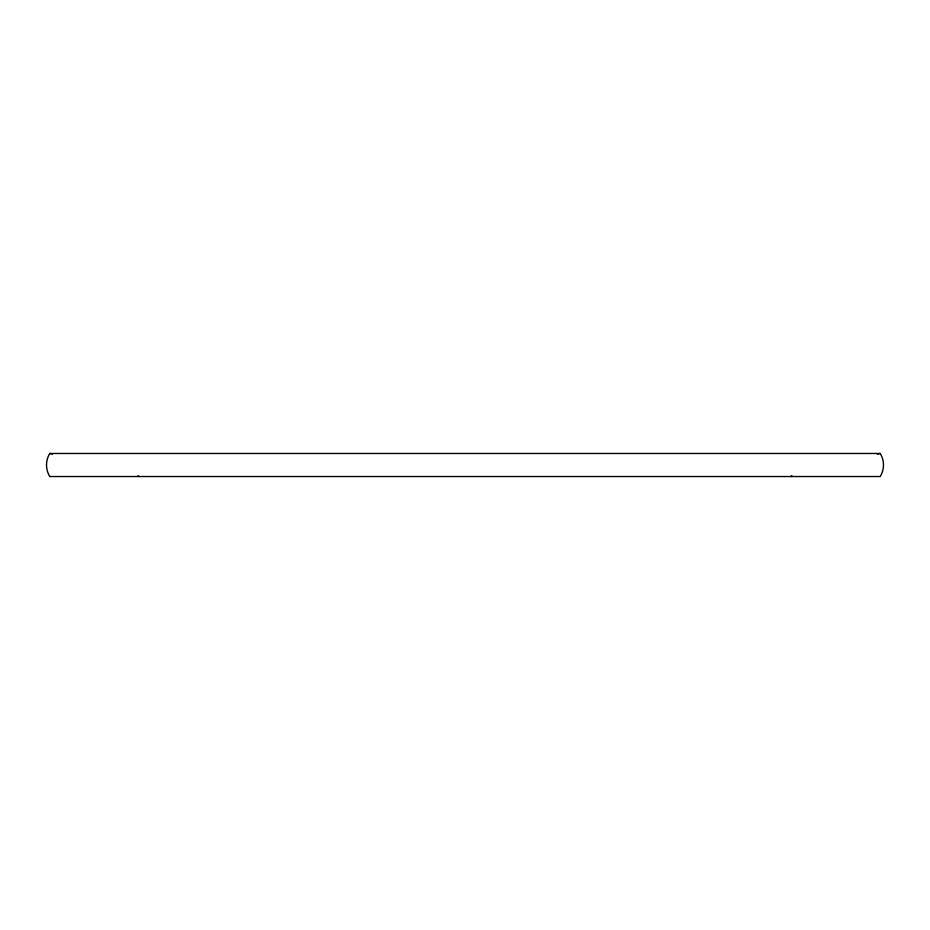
<?xml version="1.0" encoding="UTF-8"?>
<svg xmlns="http://www.w3.org/2000/svg" width="930" height="930" viewBox="0 0 930 930"><rect width="100%" height="100%" fill="white"/><g stroke="black" fill="none" stroke-linecap="round" stroke-linejoin="round"><path stroke-width="1.4" d="M49.802 453.468C45.442 460.35 45.442 469.65 49.802 476.532L880.199 476.532C884.558 469.65 884.558 460.35 880.199 453.468L49.802 453.468L52.545 454.177M790.872 476.532L791.883 475.707M877.455 454.177L880.199 453.468M138.117 475.707L139.128 476.532"/></g></svg>
